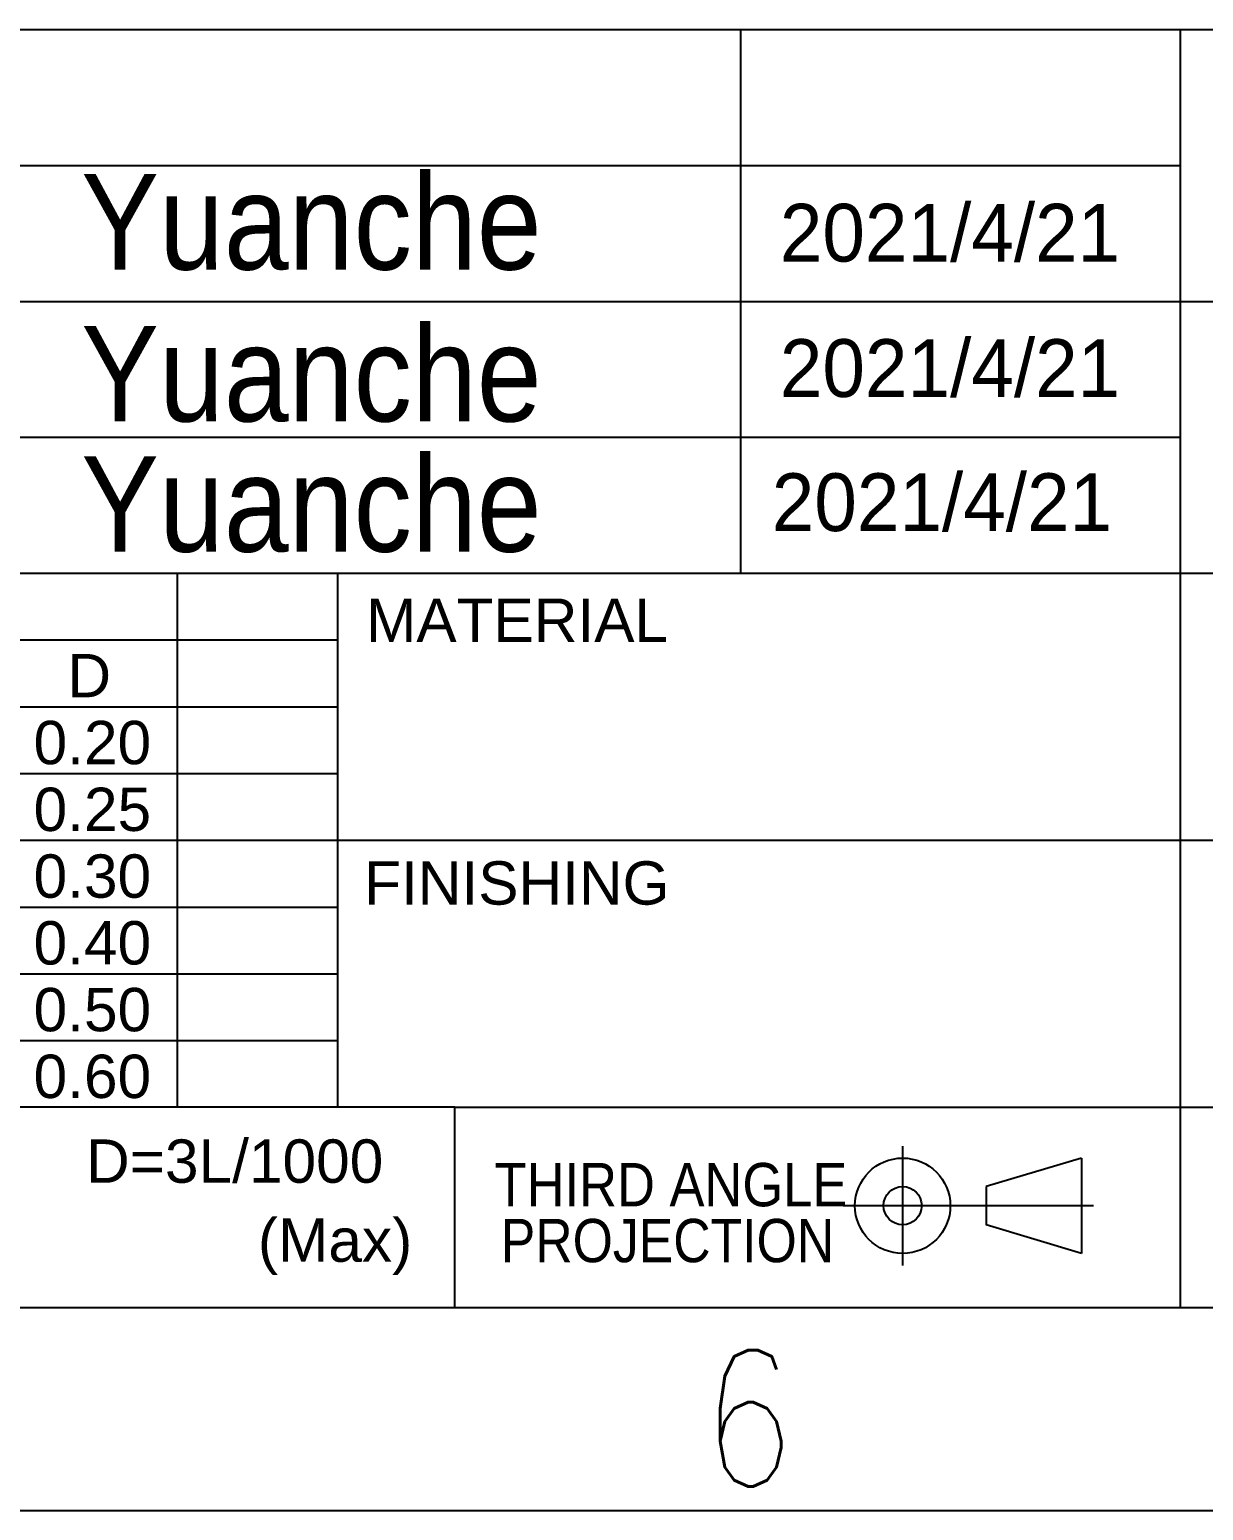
# Model space of a CAD drawing. Header units: millimetres. Extents: x 0 to 420, y 0 to 297.
# Drawn here: x 273.8 to 316.8, y 0 to 54.3 of the extents above; entities that cross this region are included whole.
import ezdxf

# ---------------------------------------------------------------- set-up
doc = ezdxf.new("R2010")
doc.units = ezdxf.units.MM
doc.layers.add('0-ADVANTECH-FORM', color=5, linetype='Continuous')
doc.layers.add('SLD-0', color=7, linetype='Continuous')
doc.styles.add('SLDTEXTSTYLE0', font='GOTHIC.TTF', dxfattribs={"width": 0.913})
doc.styles.add('SLDTEXTSTYLE1', font='TXT_____.TTF', dxfattribs={"width": 0.8})
doc.styles.add('SLDTEXTSTYLE2', font='ARIAL.TTF', dxfattribs={"width": 0.997895})
doc.styles.add('SLDTEXTSTYLE3', font='ARIAL.TTF', dxfattribs={"width": 0.948})
doc.styles.add('SLDTEXTSTYLE5', font='ARIAL.TTF', dxfattribs={"width": 0.866743})
doc.styles.add('SLDTEXTSTYLE6', font='ARIAL.TTF', dxfattribs={"width": 0.854535})

msp = doc.modelspace()

# ---------------------------------------------------------------- linework, layer by layer
at = {"layer": 'SLD-0'}
for p, q in [((219.227, 54.255), (410.773, 54.255)), ((299.844, 54.255), (299.844, 34.337)), ((315.962, 34.337), (315.962, 54.255)), ((257.49, 49.276), (315.962, 49.276)), ((257.49, 44.296), (410.773, 44.296)), ((257.49, 39.317), (315.962, 39.317)), ((219.227, 34.337), (319.862, 34.337)), ((279.218, 14.769), (279.218, 34.337)), ((285.086, 14.769), (285.086, 34.337)), ((315.962, 34.337), (410.773, 34.337)), ((315.962, 14.769), (315.962, 34.337)), ((236.926, 31.891), (285.086, 31.891)), ((219.227, 29.445), (285.086, 29.445)), ((219.227, 26.999), (285.086, 26.999)), ((219.227, 24.553), (410.773, 24.553)), ((219.227, 22.107), (285.086, 22.107)), ((219.227, 19.661), (285.086, 19.661)), ((219.227, 17.215), (285.086, 17.215)), ((289.377, 14.769), (219.227, 14.769)), ((289.377, 7.43), (289.377, 14.769)), ((289.377, 14.769), (315.962, 14.769)), ((315.962, 7.43), (315.962, 14.769)), ((315.962, 14.769), (410.773, 14.769)), ((305.781, 13.346), (305.781, 8.978)), ((312.332, 12.909), (308.837, 11.864)), ((312.332, 12.909), (312.332, 9.415)), ((308.837, 11.864), (308.837, 10.466)), ((303.596, 11.166), (312.769, 11.166)), ((312.332, 9.415), (308.837, 10.466)), ((5, 7.43), (415, 7.43)), ((0, 0), (420, 0))]:
    msp.add_line(p, q, dxfattribs=at)
for centre, radius in [((305.78, 11.162), 1.747), ((305.78, 11.165), 0.699)]:
    msp.add_circle(centre, radius, dxfattribs=at)

# ---------------------------------------------------------------- texts
at = {"layer": '0-ADVANTECH-FORM', "attachment_point": 1}
for s, insert, char_height, style in [('Yuanche', (275.688, 48.962), 3.5, 'SLDTEXTSTYLE0'), ('2021/4/21', (301.282, 47.872), 2.1167, 'SLDTEXTSTYLE3'), ('Yuanche', (275.688, 43.398), 3.5, 'SLDTEXTSTYLE0'), ('2021/4/21', (301.282, 42.912), 2.1167, 'SLDTEXTSTYLE3'), ('Yuanche', (275.688, 38.625), 3.5, 'SLDTEXTSTYLE0'), ('2021/4/21', (300.986, 37.998), 2.1167, 'SLDTEXTSTYLE3')]:
    msp.add_mtext(s, dxfattribs=dict(at, insert=insert, char_height=char_height, style=style))
at = {"layer": 'SLD-0', "attachment_point": 1}
for s, insert, char_height, style in [('MATERIAL', (286.123, 33.408), 1.5875, 'SLDTEXTSTYLE2'), ('D', (275.185, 31.38), 1.587, 'SLDTEXTSTYLE2'), ('0.20', (273.944, 28.928), 1.5875, 'SLDTEXTSTYLE2'), ('0.25', (273.944, 26.481), 1.5875, 'SLDTEXTSTYLE2'), ('0.30', (273.944, 24.035), 1.5875, 'SLDTEXTSTYLE2'), ('FINISHING', (286.054, 23.782), 1.5875, 'SLDTEXTSTYLE2'), ('0.40', (273.944, 21.589), 1.5875, 'SLDTEXTSTYLE2'), ('0.50', (273.944, 19.143), 1.5875, 'SLDTEXTSTYLE2'), ('0.60', (273.944, 16.697), 1.5875, 'SLDTEXTSTYLE2'), ('D=3L/1000', (275.866, 13.592), 1.5875, 'SLDTEXTSTYLE2'), ('THIRD ANGLE', (290.834, 12.729), 1.5875, 'SLDTEXTSTYLE5'), ('(Max)', (282.162, 10.695), 1.5875, 'SLDTEXTSTYLE2'), ('PROJECTION', (291.059, 10.68), 1.5875, 'SLDTEXTSTYLE6'), ('6', (298.413, 5.871), 5, 'SLDTEXTSTYLE1')]:
    msp.add_mtext(s, dxfattribs=dict(at, insert=insert, char_height=char_height, style=style))

doc.saveas('drawing.dxf')
